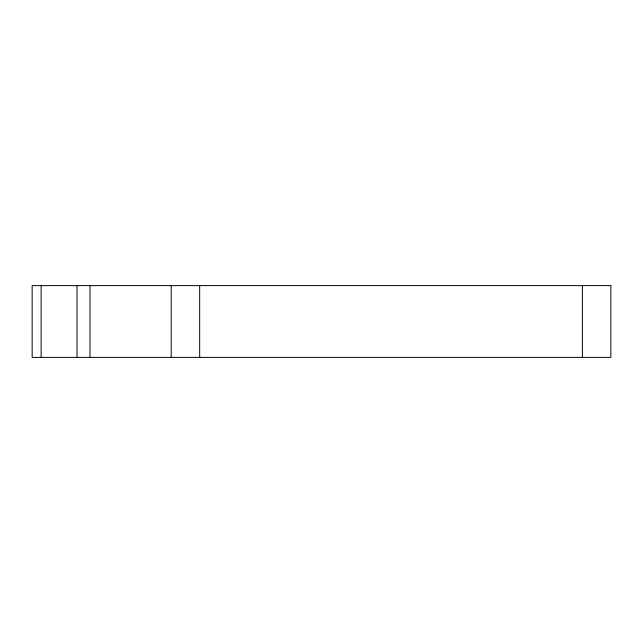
<?xml version="1.0" encoding="UTF-8"?>
<svg xmlns="http://www.w3.org/2000/svg" width="643" height="643" viewBox="0 0 643 643"><rect width="100%" height="100%" fill="white"/><g stroke="black" fill="none" stroke-linecap="round" stroke-linejoin="round"><path stroke-width="0.96" d="M582.397 285.613L582.397 357.387M199.676 285.613L199.676 357.387M171.215 285.613L171.215 357.387M89.98 285.613L89.98 357.387M77.007 285.613L77.007 357.387M41.12 285.613L41.12 357.387M610.85 285.613L32.15 285.613L32.15 357.387L610.85 357.387L610.85 285.613"/></g></svg>
